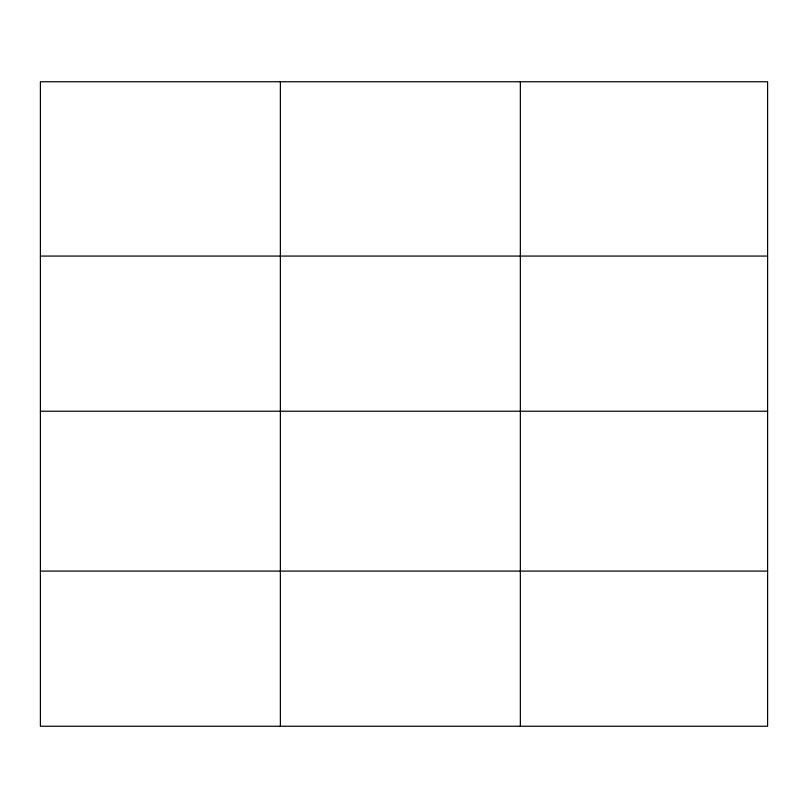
<?xml version="1.0" encoding="UTF-8"?>
<svg xmlns="http://www.w3.org/2000/svg" width="808" height="808" viewBox="0 0 808 808"><rect width="100%" height="100%" fill="white"/><g stroke="black" fill="none" stroke-linecap="round" stroke-linejoin="round"><path stroke-width="1.21" d="M767.6 411.221L767.6 81.749L40.4 81.749L40.4 726.251L767.6 726.251L767.6 411.221L40.4 411.221M40.4 256.065L767.6 256.065M40.4 571.094L767.6 571.094M520.352 81.749L520.352 726.251M280.376 81.749L280.376 726.251"/></g></svg>
